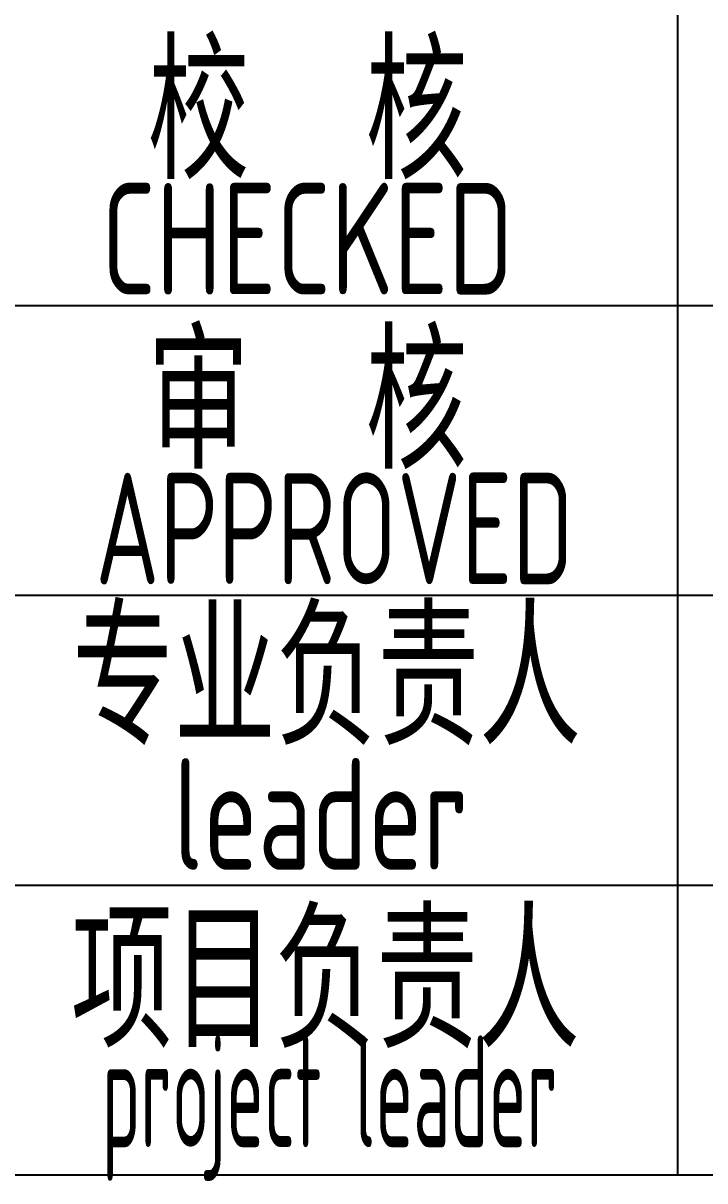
# Model space of a CAD drawing. Extents: x 1234595 to 2088511, y -80443 to 75292.
# Drawn here: x 1462035 to 1463562, y 16567 to 19163 of the extents above; entities that cross this region are included whole.
import ezdxf
from ezdxf.enums import TextEntityAlignment as Align

# ---------------------------------------------------------------- set-up
doc = ezdxf.new("R2010")
doc.units = 0
doc.header["$LTSCALE"] = 1000
doc.header["$MEASUREMENT"] = 0
doc.layers.get('0').update_dxf_attribs({"linetype": 'CONTINUOUS'})
doc.styles.add('AHD', font='sceie.shx', dxfattribs={"width": 0.7, "bigfont": 'sceic.shx'})

msp = doc.modelspace()

# ---------------------------------------------------------------- linework, layer by layer
for p, q in [((1463501.9, 16579.7), (1463501.9, 19829.7)), ((1463501.9, 16579.7), (1463501.9, 19829.7)), ((1463501.9, 16579.7), (1463501.9, 19829.7)), ((1461921.9, 18529.7), (1467421.9, 18529.7)), ((1461921.9, 17879.7), (1467421.9, 17879.7)), ((1461921.9, 17229.7), (1467421.9, 17229.7)), ((1461921.9, 16579.7), (1479921.9, 16579.7))]:
    msp.add_line(p, q)

# ---------------------------------------------------------------- texts
at = {"style": 'AHD'}
for s, height, width, p in [('校  核', 300, 0.8, (1462671.9, 18979.7)), ('校  核', 300, 0.8, (1462671.9, 18979.7)), ('CHECKED', 250, 0.8, (1462671.9, 18679.7)), ('CHECKED', 250, 0.8, (1462671.9, 18679.7)), ('审  核', 300, 0.8, (1462671.9, 18329.7)), ('审  核', 300, 0.8, (1462671.9, 18329.7)), ('APPROVED', 250, 0.75, (1462732.6, 18029.7)), ('专业负责人', 300, 0.8, (1462714.8, 17709.7)), ('leader', 250, 0.8, (1462701.9, 17389.7)), ('项目负责人', 300, 0.8, (1462711.9, 17029.7)), ('project leader', 250, 0.55, (1462721.9, 16729.7))]:
    msp.add_text(s, height=height, dxfattribs=dict(at, width=width)).set_placement(p, align=Align.MIDDLE)

doc.saveas('drawing.dxf')
